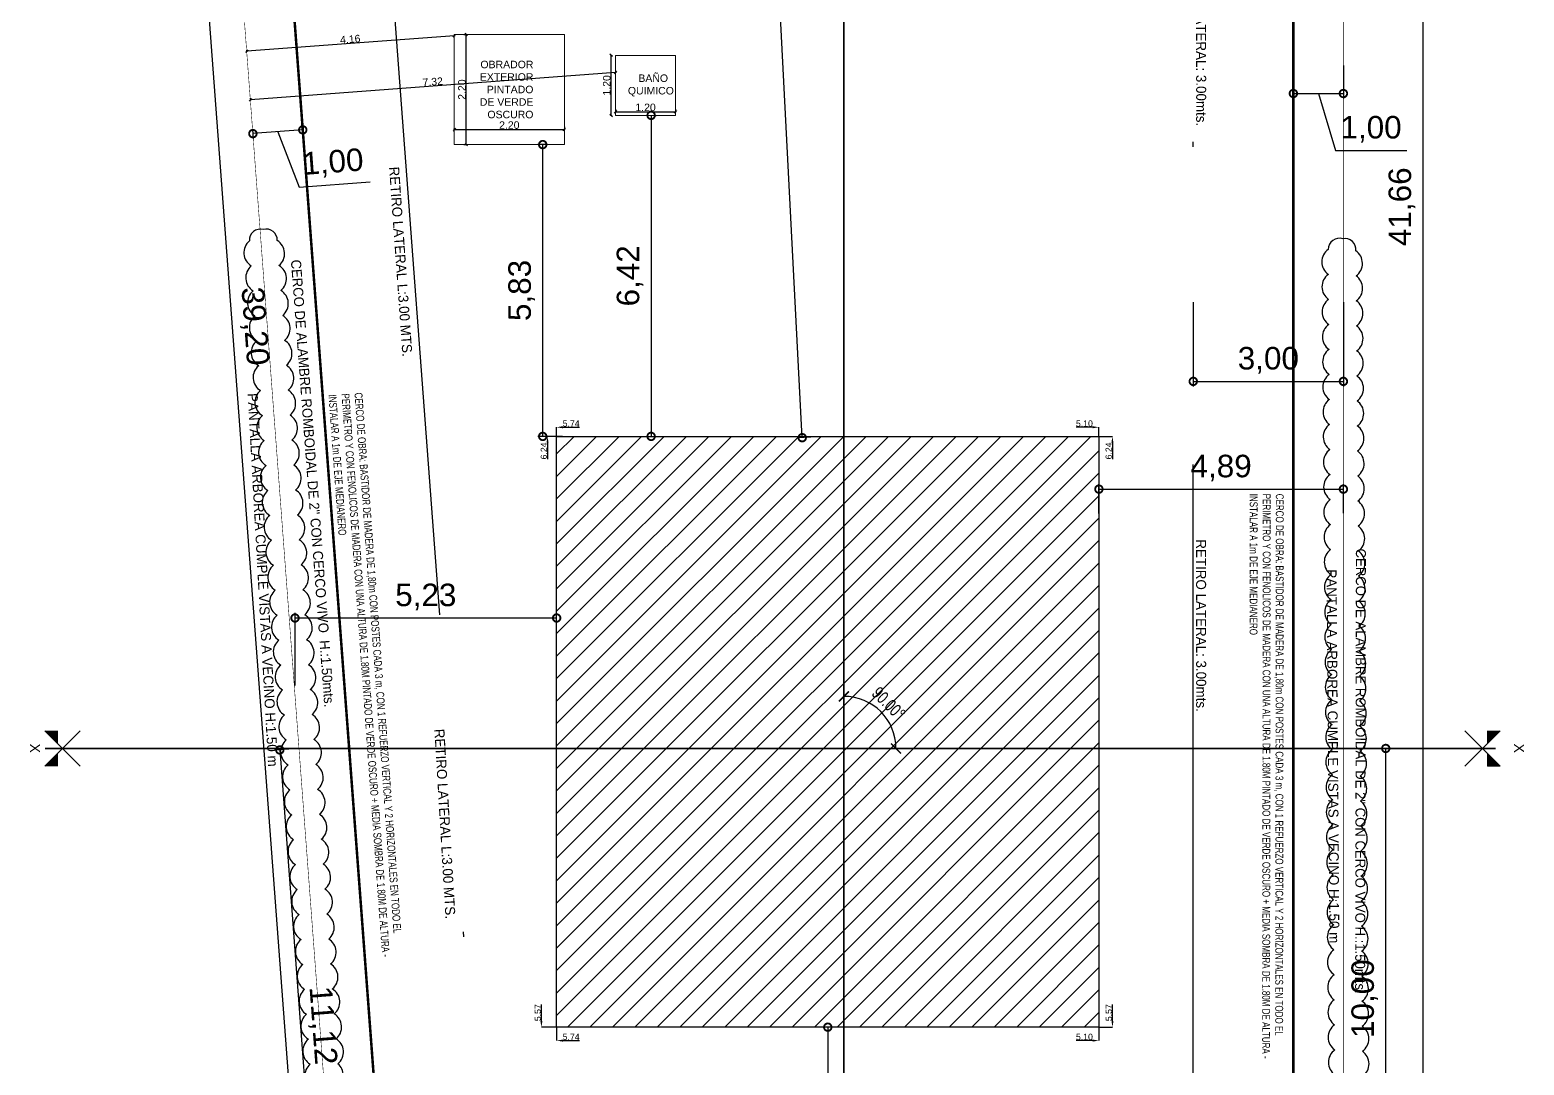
# Model space of a CAD drawing. Header units: millimetres. Extents: x 267 to 536, y -193 to 59.
# Drawn here: x 266.53 to 296.39, y 19.23 to 39.92 of the extents above; entities that cross this region are included whole.
import ezdxf
from ezdxf.enums import TextEntityAlignment as Align

# ---------------------------------------------------------------- set-up
doc = ezdxf.new("R2010")
doc.units = ezdxf.units.MM
doc.header["$LTSCALE"] = 20
doc.linetypes.add('CENTRO', pattern=[50.8, 31.75, -6.35, 6.35, -6.35])
doc.linetypes.add('DASHDOT', pattern=[25.4, 12.7, -6.35, 0, -6.35])
for name, color, linetype in [('-lote y retiros', 1, 'Continuous'), ('-muros', 3, 'Continuous'), ('005', 240, 'Continuous'), ('005COTAS PARCIALES 240', 240, 'Continuous'), ('005TEXTO220', 220, 'Continuous'), ('01', 1, 'Continuous'), ('B-REFERENCIAS', 1, 'Continuous'), ('ejes divisorios', 3, 'DASHDOT'), ('TECHOS', 1, 'Continuous')]:
    doc.layers.add(name, color=color, linetype=linetype)
for name, color, linetype, lineweight in [('02', 2, 'Continuous', 15), ('03', 3, 'Continuous', 30), ('EJES REPLANTEO', 4, 'Continuous', 9)]:
    doc.layers.add(name, color=color, linetype=linetype, lineweight=lineweight)
doc.layers.add('new', color=7, linetype='Continuous', true_color=0xf50000)
doc.styles.add('Arial', font='arial.ttf', dxfattribs={"height": 0.15})
doc.styles.add('BOOK', font='BKANT.TTF')
doc.styles.add('Soledad', font='swissl.ttf')
doc.styles.get("Standard").update_dxf_attribs({"font": 'arial.ttf'})
doc.styles.add('SWIS', font='swisscl.ttf')
doc.dimstyles.new('100', dxfattribs={"dimscale": 0, "dimtxt": 0.25, "dimasz": 0.2, "dimexe": 0.1, "dimexo": 0.25, "dimgap": 0.1, "dimtad": 1, "dimzin": 0, "dimdsep": 46, "dimtxsty": 'SWIS', "dimblk": 'ARCHTICK', "dimcen": 0.2, "dimdle": 0.25, "dimclrd": 1, "dimclre": 8, "dimclrt": 1, "dimazin": 0, "dimtfac": 1, "dimtix": 1, "dimtofl": 0, "dimtmove": 1, "dimatfit": 0, "dimfxl": 1, "dimtolj": 1, "dimtzin": 0, "dimlwd": -1, "dimlwe": -1, "dimarcsym": 0})
doc.dimstyles.new('COTAS 196', dxfattribs={"dimtxt": 0.15, "dimasz": 0.05, "dimexe": 0.01, "dimexo": 1e-05, "dimgap": 0.01, "dimtad": 1, "dimrnd": 0.0005, "dimzin": 1, "dimdsep": 46, "dimtxsty": 'Arial', "dimblk": 'OBLIQUE', "dimcen": 0, "dimclrd": 256, "dimclre": 256, "dimclrt": 256, "dimadec": 0, "dimazin": 0, "dimtfac": 1, "dimtmove": 0, "dimatfit": 3, "dimfxl": 0.05, "dimfxlon": 1, "dimlwd": -1, "dimlwe": -1, "dimarcsym": 0})
doc.dimstyles.new('COTAS PARCIALES 196', dxfattribs={"dimtxt": 0.125, "dimasz": 0.125, "dimexe": 0, "dimexo": 0, "dimgap": 0.01, "dimtad": 1, "dimjust": 2, "dimzin": 1, "dimdsep": 46, "dimtxsty": 'Soledad', "dimcen": 2.5, "dimse1": 1, "dimsd1": 1, "dimclrd": 256, "dimclre": 256, "dimclrt": 256, "dimazin": 0, "dimtfac": 1, "dimtmove": 0, "dimatfit": 2, "dimldrblk": 'OPEN90', "dimfxl": 0.3, "dimfxlon": 1, "dimlwd": -1, "dimlwe": -1, "dimarcsym": 0})
doc.dimstyles.new('H', dxfattribs={"dimtxt": 0.45, "dimasz": 0.3, "dimexe": 0.1, "dimexo": 0.2, "dimgap": 0.15, "dimtad": 1, "dimzin": 0, "dimtxsty": 'Standard', "dimblk": 'DOTSMALL', "dimcen": 0, "dimclrd": 256, "dimclre": 256, "dimaunit": 1, "dimadec": 3, "dimazin": 0, "dimtfac": 1, "dimtofl": 0, "dimtmove": 1, "dimatfit": 2, "dimldrblk": 'DOTSMALL', "dimfxl": 0.18, "dimtolj": 1, "dimtzin": 0, "dimlwd": -1, "dimlwe": -1, "dimarcsym": 2})

# ---------------------------------------------------------------- blocks, each defined once
blk = doc.blocks.new('_DotSmall')
at = {"color": 0, "linetype": 'ByBlock', "const_width": 0.5}
blk.add_lwpolyline([(-0.0625, 0, 1), (0.0625, 0, 1)], format="xyb", close=True, dxfattribs=at)
blk = doc.blocks.new('*D21')
at = {"layer": 'Defpoints', "color": 0, "transparency": 16777216}
for p in [(292.999, 25.558), (293.629, 25.558), (292.999, 15.558)]:
    blk.add_point(p, dxfattribs=at)
at = {"layer": 'new', "linetype": 'Continuous', "transparency": 16777216}
for p, q in [((293.199, 25.558), (293.729, 25.558)), ((293.629, 15.558), (293.629, 25.558)), ((293.199, 15.558), (293.729, 15.558))]:
    blk.add_line(p, q, dxfattribs=at)
at = {"layer": 'new', "transparency": 16777216, "xscale": 0.3, "yscale": 0.3, "zscale": 0.3}
for p, rotation in [((293.629, 25.558), 90), ((293.629, 15.558), 270)]:
    blk.add_blockref('_DotSmall', p, dxfattribs=dict(at, rotation=rotation))
at = {"layer": 'new', "color": 0, "transparency": 16777216, "insert": (293.209, 20.558), "char_height": 0.45, "attachment_point": 5, "rotation": 90}
blk.add_mtext('\\A1;10,00', dxfattribs=at)
blk = doc.blocks.new('*D25')
at = {"layer": 'Defpoints', "color": 0, "transparency": 16777216}
for p in [(271.905, 25.558), (272.353, 14.445), (272.736, 14.474)]:
    blk.add_point(p, dxfattribs=at)
at = {"layer": 'new', "linetype": 'Continuous', "transparency": 16777216}
for p, q in [((271.705, 25.543), (271.422, 25.522)), ((271.521, 25.529), (272.353, 14.445)), ((272.537, 14.459), (272.253, 14.438))]:
    blk.add_line(p, q, dxfattribs=at)
at = {"layer": 'new', "transparency": 16777216, "xscale": 0.3, "yscale": 0.3, "zscale": 0.3}
for p, rotation in [((271.521, 25.529), 94.29070737823591), ((272.353, 14.445), 274.2907073782359)]:
    blk.add_blockref('_DotSmall', p, dxfattribs=dict(at, rotation=rotation))
at = {"layer": 'new', "color": 0, "transparency": 16777216, "insert": (272.356, 20.019), "char_height": 0.45, "attachment_point": 5, "rotation": 274.2907}
blk.add_mtext('\\A1;11,12', dxfattribs=at)
blk = doc.blocks.new('*D26')
at = {"layer": 'Defpoints', "color": 0, "transparency": 16777216}
for p in [(292.782, 57.216), (292.782, 15.558), (294.373, 15.558)]:
    blk.add_point(p, dxfattribs=at)
at = {"layer": 'new', "linetype": 'Continuous', "transparency": 16777216}
for p, q in [((292.982, 57.216), (294.473, 57.216)), ((294.373, 57.216), (294.373, 15.558)), ((292.982, 15.558), (294.473, 15.558))]:
    blk.add_line(p, q, dxfattribs=at)
at = {"layer": 'new', "transparency": 16777216, "xscale": 0.3, "yscale": 0.3, "zscale": 0.3}
for p, rotation in [((294.373, 57.216), 90), ((294.373, 15.558), 270)]:
    blk.add_blockref('_DotSmall', p, dxfattribs=dict(at, rotation=rotation))
at = {"layer": 'new', "color": 0, "transparency": 16777216, "insert": (293.952, 36.387), "char_height": 0.45, "attachment_point": 5, "rotation": 90}
blk.add_mtext('\\A1;41,66', dxfattribs=at)
blk = doc.blocks.new('*D27')
at = {"layer": 'Defpoints', "color": 0, "transparency": 16777216}
for p in [(269.11, 53.508), (269.804, 53.56), (272.736, 14.474)]:
    blk.add_point(p, dxfattribs=at)
at = {"layer": 'new', "linetype": 'Continuous', "transparency": 16777216}
for p, q in [((269.604, 53.545), (269.011, 53.5)), ((272.043, 14.422), (269.11, 53.508)), ((272.537, 14.459), (271.943, 14.414))]:
    blk.add_line(p, q, dxfattribs=at)
at = {"layer": 'new', "transparency": 16777216, "xscale": 0.3, "yscale": 0.3, "zscale": 0.3}
for p, rotation in [((269.11, 53.508), 94.29070737869759), ((272.043, 14.422), 274.2907073786976)]:
    blk.add_blockref('_DotSmall', p, dxfattribs=dict(at, rotation=rotation))
at = {"layer": 'new', "color": 0, "transparency": 16777216, "insert": (270.996, 33.996), "char_height": 0.45, "attachment_point": 5, "rotation": 274.2907}
blk.add_mtext('\\A1;39,20', dxfattribs=at)
blk = doc.blocks.new('*D29')
at = {"layer": 'Defpoints', "color": 0, "transparency": 16777216}
for p in [(282.475, 19.987), (282.475, 14.287), (282.783, 14.287)]:
    blk.add_point(p, dxfattribs=at)
at = {"layer": 'new', "linetype": 'Continuous', "transparency": 16777216}
for p, q in [((282.475, 19.987), (282.475, 14.287)), ((282.675, 19.987), (282.575, 19.987)), ((282.583, 14.287), (282.375, 14.287))]:
    blk.add_line(p, q, dxfattribs=at)
at = {"layer": 'new', "transparency": 16777216, "xscale": 0.3, "yscale": 0.3, "zscale": 0.3}
for p, rotation in [((282.475, 19.987), 90), ((282.475, 14.287), 270)]:
    blk.add_blockref('_DotSmall', p, dxfattribs=dict(at, rotation=rotation))
at = {"layer": 'new', "color": 0, "transparency": 16777216, "insert": (282.055, 17.137), "char_height": 0.45, "attachment_point": 5, "rotation": 90}
blk.add_mtext('\\A1;5,70', dxfattribs=at)
blk = doc.blocks.new('*D30')
at = {"layer": 'Defpoints', "color": 0, "transparency": 16777216}
for p in [(271.825, 28.166), (277.055, 27.01), (271.825, 26.618)]:
    blk.add_point(p, dxfattribs=at)
at = {"layer": 'new', "linetype": 'Continuous', "transparency": 16777216}
for p, q in [((271.825, 26.818), (271.825, 28.266)), ((277.055, 28.166), (271.825, 28.166)), ((277.055, 27.21), (277.055, 28.266))]:
    blk.add_line(p, q, dxfattribs=at)
at = {"layer": 'new', "transparency": 16777216, "xscale": 0.3, "yscale": 0.3, "zscale": 0.3, "rotation": 180}
blk.add_blockref('_DotSmall', (271.825, 28.166), dxfattribs=at)
at = {"layer": 'new', "transparency": 16777216, "xscale": 0.3, "yscale": 0.3, "zscale": 0.3}
blk.add_blockref('_DotSmall', (277.055, 28.166), dxfattribs=at)
at = {"layer": 'new', "color": 0, "transparency": 16777216, "insert": (274.44, 28.586), "char_height": 0.45, "attachment_point": 5}
blk.add_mtext('\\A1;5,23', dxfattribs=at)
blk = doc.blocks.new('*D23')
at = {"layer": 'Defpoints', "color": 0, "transparency": 16777216}
for p in [(292.782, 30.742), (287.895, 30.053), (292.782, 30.06)]:
    blk.add_point(p, dxfattribs=at)
at = {"layer": 'new', "linetype": 'Continuous', "transparency": 16777216}
for p, q in [((287.895, 30.253), (287.895, 30.842)), ((292.782, 30.26), (292.782, 30.842)), ((287.895, 30.742), (292.782, 30.742))]:
    blk.add_line(p, q, dxfattribs=at)
at = {"layer": 'new', "transparency": 16777216, "xscale": 0.3, "yscale": 0.3, "zscale": 0.3, "rotation": 180}
blk.add_blockref('_DotSmall', (287.895, 30.742), dxfattribs=at)
at = {"layer": 'new', "transparency": 16777216, "xscale": 0.3, "yscale": 0.3, "zscale": 0.3}
blk.add_blockref('_DotSmall', (292.782, 30.742), dxfattribs=at)
at = {"layer": 'new', "color": 0, "transparency": 16777216, "insert": (290.338, 31.162), "char_height": 0.45, "attachment_point": 5}
blk.add_mtext('\\A1;4,89', dxfattribs=at)
blk = doc.blocks.new('_Oblique')
at = {"color": 0, "linetype": 'ByBlock', "lineweight": -2}
blk.add_line((-0.5, -0.5), (0.5, 0.5), dxfattribs=at)
blk = doc.blocks.new('*D32')
at = {"layer": '005COTAS PARCIALES 240', "transparency": 16777216}
for p, q in [((275.009, 37.882), (275.009, 37.942)), ((277.209, 37.982), (277.209, 37.922)), ((275.009, 37.932), (277.209, 37.932))]:
    blk.add_line(p, q, dxfattribs=at)
at = {"layer": 'Defpoints', "color": 0, "transparency": 16777216}
for p in [(277.209, 39.829), (275.009, 37.829), (277.209, 37.932)]:
    blk.add_point(p, dxfattribs=at)
at = {"layer": '005COTAS PARCIALES 240', "transparency": 16777216, "xscale": 0.05, "yscale": 0.05, "zscale": 0.05, "rotation": 180}
blk.add_blockref('_Oblique', (275.009, 37.932), dxfattribs=at)
at = {"layer": '005COTAS PARCIALES 240', "transparency": 16777216, "xscale": 0.05, "yscale": 0.05, "zscale": 0.05}
blk.add_blockref('_Oblique', (277.209, 37.932), dxfattribs=at)
at = {"layer": '005COTAS PARCIALES 240', "transparency": 16777216, "insert": (276.109, 38.018), "char_height": 0.15, "attachment_point": 5, "style": 'Arial'}
blk.add_mtext('2.20', dxfattribs=at)
blk = doc.blocks.new('*D33')
at = {"layer": '005COTAS PARCIALES 240', "transparency": 16777216}
for p, q in [((275.199, 39.829), (275.259, 39.829)), ((275.249, 37.629), (275.249, 39.829)), ((275.199, 37.629), (275.259, 37.629))]:
    blk.add_line(p, q, dxfattribs=at)
at = {"layer": 'Defpoints', "color": 0, "transparency": 16777216}
for p in [(275.009, 39.829), (275.249, 39.829), (275.009, 37.629)]:
    blk.add_point(p, dxfattribs=at)
at = {"layer": '005COTAS PARCIALES 240', "transparency": 16777216, "xscale": 0.05, "yscale": 0.05, "zscale": 0.05}
for p, rotation in [((275.249, 39.829), 90), ((275.249, 37.629), 270)]:
    blk.add_blockref('_Oblique', p, dxfattribs=dict(at, rotation=rotation))
at = {"layer": '005COTAS PARCIALES 240', "transparency": 16777216, "insert": (275.163, 38.729), "char_height": 0.15, "attachment_point": 5, "rotation": 90, "style": 'Arial'}
blk.add_mtext('2.20', dxfattribs=at)
blk = doc.blocks.new('*D71')
at = {"layer": 'Defpoints', "color": 0, "transparency": 16777216}
for p in [(291.782, 39.411), (292.782, 39.411), (292.782, 38.65)]:
    blk.add_point(p, dxfattribs=at)
at = {"layer": 'new', "linetype": 'Continuous', "transparency": 16777216}
for p, q in [((291.782, 39.211), (291.782, 38.55)), ((292.782, 39.211), (292.782, 38.55)), ((291.782, 38.65), (292.782, 38.65)), ((292.282, 38.65), (292.623, 37.513)), ((292.623, 37.513), (294.048, 37.513))]:
    blk.add_line(p, q, dxfattribs=at)
at = {"layer": 'new', "transparency": 16777216, "xscale": 0.3, "yscale": 0.3, "zscale": 0.3, "rotation": 180}
blk.add_blockref('_DotSmall', (291.782, 38.65), dxfattribs=at)
at = {"layer": 'new', "transparency": 16777216, "xscale": 0.3, "yscale": 0.3, "zscale": 0.3}
blk.add_blockref('_DotSmall', (292.782, 38.65), dxfattribs=at)
at = {"layer": 'new', "color": 0, "transparency": 16777216, "insert": (293.335, 37.934), "char_height": 0.45, "attachment_point": 5}
blk.add_mtext('\\A1;1,00', dxfattribs=at)
blk = doc.blocks.new('*D72')
at = {"layer": 'Defpoints', "color": 0, "transparency": 16777216}
for p in [(270.962, 38.128), (271.959, 38.203), (270.983, 37.848)]:
    blk.add_point(p, dxfattribs=at)
at = {"layer": 'new', "linetype": 'Continuous', "transparency": 16777216}
for p, q in [((271.974, 38.003), (271.987, 37.823)), ((270.977, 37.929), (270.99, 37.748)), ((271.98, 37.923), (270.983, 37.848)), ((271.481, 37.885), (271.906, 36.778)), ((271.906, 36.778), (273.327, 36.884))]:
    blk.add_line(p, q, dxfattribs=at)
at = {"layer": 'new', "transparency": 16777216, "xscale": 0.3, "yscale": 0.3, "zscale": 0.3}
for p, rotation in [((270.983, 37.848), 184.2907073782356), ((271.98, 37.923), 4.290707378235554)]:
    blk.add_blockref('_DotSmall', p, dxfattribs=dict(at, rotation=rotation))
at = {"layer": 'new', "color": 0, "transparency": 16777216, "insert": (272.585, 37.25), "char_height": 0.45, "attachment_point": 5, "rotation": 4.2907}
blk.add_mtext('\\A1;1,00', dxfattribs=at)
blk = doc.blocks.new('*D73')
at = {"layer": '005COTAS PARCIALES 240', "transparency": 16777216}
for p, q in [((275.011, 39.806), (270.859, 39.494)), ((275.009, 39.829), (275.012, 39.796)), ((270.857, 39.518), (270.86, 39.484))]:
    blk.add_line(p, q, dxfattribs=at)
at = {"layer": 'Defpoints', "color": 0, "transparency": 16777216}
for p in [(275.009, 39.829), (270.857, 39.518), (270.859, 39.494)]:
    blk.add_point(p, dxfattribs=at)
at = {"layer": '005COTAS PARCIALES 240', "transparency": 16777216, "xscale": 0.05, "yscale": 0.05, "zscale": 0.05}
for p, rotation in [((275.011, 39.806), 4.290707378235794), ((270.859, 39.494), 184.2907073782358)]:
    blk.add_blockref('_Oblique', p, dxfattribs=dict(at, rotation=rotation))
at = {"layer": '005COTAS PARCIALES 240', "transparency": 16777216, "insert": (272.929, 39.736), "char_height": 0.15, "attachment_point": 5, "rotation": 4.2907, "style": 'Arial'}
blk.add_mtext('4.16', dxfattribs=at)
blk = doc.blocks.new('*D74')
at = {"layer": 'Defpoints', "color": 0, "transparency": 16777216}
for p in [(276.777, 37.629), (277.055, 37.629), (277.055, 31.796)]:
    blk.add_point(p, dxfattribs=at)
at = {"layer": 'new', "linetype": 'Continuous', "transparency": 16777216}
for p, q in [((276.855, 37.629), (276.677, 37.629)), ((276.777, 31.796), (276.777, 37.629)), ((276.855, 31.796), (276.677, 31.796))]:
    blk.add_line(p, q, dxfattribs=at)
at = {"layer": 'new', "transparency": 16777216, "xscale": 0.3, "yscale": 0.3, "zscale": 0.3}
for p, rotation in [((276.777, 37.629), 90), ((276.777, 31.796), 270)]:
    blk.add_blockref('_DotSmall', p, dxfattribs=dict(at, rotation=rotation))
at = {"layer": 'new', "color": 0, "transparency": 16777216, "insert": (276.356, 34.713), "char_height": 0.45, "attachment_point": 5, "rotation": 90}
blk.add_mtext('\\A1;5,83', dxfattribs=at)
blk = doc.blocks.new('*D75')
at = {"layer": '005COTAS PARCIALES 240', "transparency": 16777216}
for p, q in [((278.235, 39.073), (270.933, 38.523)), ((278.233, 39.11), (278.236, 39.063)), ((270.93, 38.56), (270.934, 38.513))]:
    blk.add_line(p, q, dxfattribs=at)
at = {"layer": 'Defpoints', "color": 0, "transparency": 16777216}
for p in [(278.233, 39.11), (270.93, 38.56), (270.933, 38.523)]:
    blk.add_point(p, dxfattribs=at)
at = {"layer": '005COTAS PARCIALES 240', "transparency": 16777216, "xscale": 0.05, "yscale": 0.05, "zscale": 0.05}
for p, rotation in [((278.235, 39.073), 4.30473943683678), ((270.933, 38.523), 184.3047394368367)]:
    blk.add_blockref('_Oblique', p, dxfattribs=dict(at, rotation=rotation))
at = {"layer": '005COTAS PARCIALES 240', "transparency": 16777216, "insert": (274.578, 38.884), "char_height": 0.15, "attachment_point": 5, "rotation": 4.3047, "style": 'Arial'}
blk.add_mtext('7.32', dxfattribs=at)
blk = doc.blocks.new('*D77')
at = {"layer": 'Defpoints', "color": 0, "transparency": 16777216}
for p in [(289.781, 34.68), (292.782, 34.68), (292.782, 32.896)]:
    blk.add_point(p, dxfattribs=at)
at = {"layer": 'new', "linetype": 'Continuous', "transparency": 16777216}
for p, q in [((289.781, 34.48), (289.781, 32.796)), ((292.782, 34.48), (292.782, 32.796)), ((289.781, 32.896), (292.782, 32.896))]:
    blk.add_line(p, q, dxfattribs=at)
at = {"layer": 'new', "transparency": 16777216, "xscale": 0.3, "yscale": 0.3, "zscale": 0.3, "rotation": 180}
blk.add_blockref('_DotSmall', (289.781, 32.896), dxfattribs=at)
at = {"layer": 'new', "transparency": 16777216, "xscale": 0.3, "yscale": 0.3, "zscale": 0.3}
blk.add_blockref('_DotSmall', (292.782, 32.896), dxfattribs=at)
at = {"layer": 'new', "color": 0, "transparency": 16777216, "insert": (291.282, 33.317), "char_height": 0.45, "attachment_point": 5}
blk.add_mtext('\\A1;3,00', dxfattribs=at)
blk = doc.blocks.new('*D78')
at = {"layer": 'Defpoints', "color": 0, "transparency": 16777216}
for p in [(280.734, 55.662), (281.245, 55.688), (282.475, 31.796)]:
    blk.add_point(p, dxfattribs=at)
at = {"layer": 'new', "linetype": 'Continuous', "transparency": 16777216}
for p, q in [((281.045, 55.678), (280.634, 55.657)), ((281.964, 31.77), (280.734, 55.662)), ((282.275, 31.786), (281.864, 31.765))]:
    blk.add_line(p, q, dxfattribs=at)
at = {"layer": 'new', "transparency": 16777216, "xscale": 0.3, "yscale": 0.3, "zscale": 0.3}
for p, rotation in [((280.734, 55.662), 92.9467008026028), ((281.964, 31.77), 272.9467008026028)]:
    blk.add_blockref('_DotSmall', p, dxfattribs=dict(at, rotation=rotation))
at = {"layer": 'new', "color": 0, "transparency": 16777216, "insert": (281.769, 43.738), "char_height": 0.45, "attachment_point": 5, "rotation": 272.9467}
blk.add_mtext('\\A1;23,92', dxfattribs=at)
blk = doc.blocks.new('*D80')
at = {"layer": '005COTAS PARCIALES 240', "transparency": 16777216}
for p, q in [((278.233, 38.335), (278.233, 38.275)), ((278.233, 38.285), (279.433, 38.285)), ((279.433, 38.335), (279.433, 38.275))]:
    blk.add_line(p, q, dxfattribs=at)
at = {"layer": 'Defpoints', "color": 0, "transparency": 16777216}
for p in [(278.233, 39.413), (279.433, 39.413), (279.433, 38.285)]:
    blk.add_point(p, dxfattribs=at)
at = {"layer": '005COTAS PARCIALES 240', "transparency": 16777216, "xscale": 0.05, "yscale": 0.05, "zscale": 0.05, "rotation": 180}
blk.add_blockref('_Oblique', (278.233, 38.285), dxfattribs=at)
at = {"layer": '005COTAS PARCIALES 240', "transparency": 16777216, "xscale": 0.05, "yscale": 0.05, "zscale": 0.05}
blk.add_blockref('_Oblique', (279.433, 38.285), dxfattribs=at)
at = {"layer": '005COTAS PARCIALES 240', "transparency": 16777216, "insert": (278.833, 38.372), "char_height": 0.15, "attachment_point": 5, "style": 'Arial'}
blk.add_mtext('1.20', dxfattribs=at)
blk = doc.blocks.new('*D79')
at = {"layer": '005COTAS PARCIALES 240', "transparency": 16777216}
for p, q in [((278.144, 39.413), (278.154, 39.413)), ((278.144, 38.213), (278.144, 39.413)), ((278.144, 38.213), (278.154, 38.213))]:
    blk.add_line(p, q, dxfattribs=at)
at = {"layer": 'Defpoints', "color": 0, "transparency": 16777216}
for p in [(278.144, 39.413), (278.144, 39.413), (278.144, 38.213)]:
    blk.add_point(p, dxfattribs=at)
at = {"layer": '005COTAS PARCIALES 240', "transparency": 16777216, "xscale": 0.05, "yscale": 0.05, "zscale": 0.05}
for p, rotation in [((278.144, 39.413), 90), ((278.144, 38.213), 270)]:
    blk.add_blockref('_Oblique', p, dxfattribs=dict(at, rotation=rotation))
at = {"layer": '005COTAS PARCIALES 240', "transparency": 16777216, "insert": (278.057, 38.813), "char_height": 0.15, "attachment_point": 5, "rotation": 90, "style": 'Arial'}
blk.add_mtext('1.20', dxfattribs=at)
blk = doc.blocks.new('*D81')
at = {"layer": 'Defpoints', "color": 0, "transparency": 16777216}
for p in [(278.833, 38.213), (278.833, 31.796), (278.944, 31.796)]:
    blk.add_point(p, dxfattribs=at)
at = {"layer": 'new', "linetype": 'Continuous', "transparency": 16777216}
for p, q in [((278.944, 38.213), (278.944, 31.796)), ((279.033, 38.213), (279.044, 38.213)), ((279.033, 31.796), (279.044, 31.796))]:
    blk.add_line(p, q, dxfattribs=at)
at = {"layer": 'new', "transparency": 16777216, "xscale": 0.3, "yscale": 0.3, "zscale": 0.3}
for p, rotation in [((278.944, 38.213), 90), ((278.944, 31.796), 270)]:
    blk.add_blockref('_DotSmall', p, dxfattribs=dict(at, rotation=rotation))
at = {"layer": 'new', "color": 0, "transparency": 16777216, "insert": (278.523, 35.005), "char_height": 0.45, "attachment_point": 5, "rotation": 90}
blk.add_mtext('\\A1;6,42', dxfattribs=at)
blk = doc.blocks.new('_ArchTick')
at = {"color": 0, "linetype": 'ByBlock', "const_width": 0.15}
blk.add_lwpolyline([(-0.5, -0.5), (0.5, 0.5)], dxfattribs=at)
blk = doc.blocks.new('*D82')
at = {"layer": '-muros', "color": 1, "transparency": 16777216}
blk.add_arc((282.797, 25.558), 1.041, 360, 90, dxfattribs=at)
at = {"layer": 'Defpoints', "color": 0, "transparency": 16777216}
for p in [(282.797, 49.217), (283.698, 26.078), (273.34, 25.558), (294.186, 25.558), (282.797, 11.75)]:
    blk.add_point(p, dxfattribs=at)
at = {"layer": '-muros', "color": 1, "transparency": 16777216, "xscale": 0.2, "yscale": 0.2, "zscale": 0.2}
for p, rotation in [((282.797, 26.599), 179.9999999999996), ((283.838, 25.558), 269.9999999999999)]:
    blk.add_blockref('_ArchTick', p, dxfattribs=dict(at, rotation=rotation))
at = {"layer": '-muros', "color": 1, "transparency": 16777216, "insert": (283.694, 26.455), "char_height": 0.25, "attachment_point": 5, "rotation": 315, "style": 'SWIS'}
blk.add_mtext('\\A1;90.00°', dxfattribs=at)
blk = doc.blocks.new('*D84')
at = {"layer": '005', "transparency": 16777216}
for p, q in [((287.77, 31.979), (287.439, 31.979)), ((287.895, 31.796), (287.895, 31.979))]:
    blk.add_line(p, q, dxfattribs=at)
blk.add_solid([(287.77, 32), (287.77, 31.958), (287.895, 31.979)], dxfattribs=at)
at = {"layer": 'Defpoints', "color": 0, "transparency": 16777216}
for p in [(287.895, 31.979), (287.895, 31.796), (282.797, 25.558)]:
    blk.add_point(p, dxfattribs=at)
at = {"layer": '005', "transparency": 16777216, "insert": (287.605, 32.053), "char_height": 0.125, "attachment_point": 5, "style": 'Soledad'}
blk.add_mtext('5.10', dxfattribs=at)
blk = doc.blocks.new('_Open90')
at = {"color": 0, "linetype": 'ByBlock', "lineweight": -2}
for p, q in [((0, 0), (-1, 0)), ((-0.5, 0.5), (0, 0)), ((0, 0), (-0.5, -0.5))]:
    blk.add_line(p, q, dxfattribs=at)
blk = doc.blocks.new('*D85')
at = {"layer": '005', "transparency": 16777216}
for p, q in [((287.895, 31.796), (288.165, 31.796)), ((288.165, 31.671), (288.165, 31.341))]:
    blk.add_line(p, q, dxfattribs=at)
blk.add_solid([(288.144, 31.671), (288.186, 31.671), (288.165, 31.796)], dxfattribs=at)
at = {"layer": 'Defpoints', "color": 0, "transparency": 16777216}
for p in [(287.895, 31.796), (288.165, 31.796), (282.797, 25.558)]:
    blk.add_point(p, dxfattribs=at)
at = {"layer": '005', "transparency": 16777216, "insert": (288.091, 31.506), "char_height": 0.125, "attachment_point": 5, "rotation": 90, "style": 'Soledad'}
blk.add_mtext('6.24', dxfattribs=at)
blk = doc.blocks.new('*D86')
at = {"layer": '005', "transparency": 16777216}
for p, q in [((277.055, 31.796), (277.055, 31.979)), ((277.18, 31.979), (277.511, 31.979))]:
    blk.add_line(p, q, dxfattribs=at)
blk.add_solid([(277.18, 32), (277.18, 31.958), (277.055, 31.979)], dxfattribs=at)
at = {"layer": 'Defpoints', "color": 0, "transparency": 16777216}
for p in [(277.055, 31.979), (277.055, 31.796), (282.797, 25.558)]:
    blk.add_point(p, dxfattribs=at)
at = {"layer": '005', "transparency": 16777216, "insert": (277.345, 32.053), "char_height": 0.125, "attachment_point": 5, "style": 'Soledad'}
blk.add_mtext('5.74', dxfattribs=at)
blk = doc.blocks.new('*D87')
at = {"layer": '005', "transparency": 16777216}
for p, q in [((277.173, 31.796), (276.873, 31.796)), ((276.873, 31.671), (276.873, 31.341))]:
    blk.add_line(p, q, dxfattribs=at)
blk.add_solid([(276.853, 31.671), (276.894, 31.671), (276.873, 31.796)], dxfattribs=at)
at = {"layer": 'Defpoints', "color": 0, "transparency": 16777216}
for p in [(276.873, 31.796), (277.177, 31.796), (282.797, 25.558)]:
    blk.add_point(p, dxfattribs=at)
at = {"layer": '005', "transparency": 16777216, "insert": (276.799, 31.506), "char_height": 0.125, "attachment_point": 5, "rotation": 90, "style": 'Soledad'}
blk.add_mtext('6.24', dxfattribs=at)
blk = doc.blocks.new('*D88')
at = {"layer": '005', "transparency": 16777216}
for p, q in [((277.055, 19.987), (277.055, 19.719)), ((277.18, 19.719), (277.511, 19.719))]:
    blk.add_line(p, q, dxfattribs=at)
blk.add_solid([(277.18, 19.739), (277.18, 19.698), (277.055, 19.719)], dxfattribs=at)
at = {"layer": 'Defpoints', "color": 0, "transparency": 16777216}
for p in [(282.797, 25.558), (277.055, 19.987), (277.055, 19.719)]:
    blk.add_point(p, dxfattribs=at)
at = {"layer": '005', "transparency": 16777216, "insert": (277.345, 19.793), "char_height": 0.125, "attachment_point": 5, "style": 'Soledad'}
blk.add_mtext('5.74', dxfattribs=at)
blk = doc.blocks.new('*D89')
at = {"layer": '005', "transparency": 16777216}
for p, q in [((276.751, 20.112), (276.751, 20.443)), ((277.051, 19.987), (276.751, 19.987))]:
    blk.add_line(p, q, dxfattribs=at)
blk.add_solid([(276.73, 20.112), (276.772, 20.112), (276.751, 19.987)], dxfattribs=at)
at = {"layer": 'Defpoints', "color": 0, "transparency": 16777216}
for p in [(282.797, 25.558), (276.751, 19.987), (277.055, 19.987)]:
    blk.add_point(p, dxfattribs=at)
at = {"layer": '005', "transparency": 16777216, "insert": (276.677, 20.277), "char_height": 0.125, "attachment_point": 5, "rotation": 90, "style": 'Soledad'}
blk.add_mtext('5.57', dxfattribs=at)
blk = doc.blocks.new('*D90')
at = {"layer": '005', "transparency": 16777216}
for p, q in [((288.166, 20.112), (288.166, 20.443)), ((287.895, 19.987), (288.166, 19.987))]:
    blk.add_line(p, q, dxfattribs=at)
blk.add_solid([(288.146, 20.112), (288.187, 20.112), (288.166, 19.987)], dxfattribs=at)
at = {"layer": 'Defpoints', "color": 0, "transparency": 16777216}
for p in [(282.797, 25.558), (287.895, 19.987), (288.166, 19.987)]:
    blk.add_point(p, dxfattribs=at)
at = {"layer": '005', "transparency": 16777216, "insert": (288.092, 20.277), "char_height": 0.125, "attachment_point": 5, "rotation": 90, "style": 'Soledad'}
blk.add_mtext('5.57', dxfattribs=at)
blk = doc.blocks.new('*D91')
at = {"layer": '005', "transparency": 16777216}
for p, q in [((287.77, 19.719), (287.439, 19.719)), ((287.895, 19.987), (287.895, 19.719))]:
    blk.add_line(p, q, dxfattribs=at)
blk.add_solid([(287.77, 19.739), (287.77, 19.698), (287.895, 19.719)], dxfattribs=at)
at = {"layer": 'Defpoints', "color": 0, "transparency": 16777216}
for p in [(282.797, 25.558), (287.895, 19.987), (287.895, 19.719)]:
    blk.add_point(p, dxfattribs=at)
at = {"layer": '005', "transparency": 16777216, "insert": (287.605, 19.793), "char_height": 0.125, "attachment_point": 5, "style": 'Soledad'}
blk.add_mtext('5.10', dxfattribs=at)

msp = doc.modelspace()

# ---------------------------------------------------------------- hatches: boundary and pattern name
at = {"layer": '005COTAS PARCIALES 240'}
h = msp.add_hatch(dxfattribs=at)
h.set_pattern_fill('LINE', color=256, scale=0.1, angle=45)
h.paths.add_polyline_path([(277.055, 31.796), (287.895, 31.796), (287.895, 19.987), (277.055, 19.987)])
at = {"layer": 'EJES REPLANTEO'}
h = msp.add_hatch(color=256, dxfattribs=at)
h.dxf.hatch_style = 1
h.paths.add_polyline_path([(266.826, 25.911), (267.076, 25.911), (267.076, 25.661)])
h = msp.add_hatch(color=256, dxfattribs=at)
h.dxf.hatch_style = 1
h.paths.add_polyline_path([(295.916, 25.911), (295.666, 25.911), (295.666, 25.661)])
h = msp.add_hatch(color=256, dxfattribs=at)
h.dxf.hatch_style = 1
h.paths.add_polyline_path([(266.826, 25.204), (267.076, 25.454), (267.076, 25.204)])
h = msp.add_hatch(color=256, dxfattribs=at)
h.dxf.hatch_style = 1
h.paths.add_polyline_path([(295.916, 25.204), (295.666, 25.454), (295.666, 25.204)])

# ---------------------------------------------------------------- linework, layer by layer
at = {"layer": '-lote y retiros', "linetype": 'CENTRO', "ltscale": 0.01, "const_width": 0.01}
msp.add_lwpolyline([(272.811, 13.477, -0.027047), (292.782, 14.558), (292.782, 57.216, 0.026161), (269.804, 53.56)], format="xyb", close=True, dxfattribs=at)
at = {"layer": '01'}
msp.add_lwpolyline([(277.055, 31.796), (287.895, 31.796), (287.895, 19.987), (277.055, 19.987)], close=True, dxfattribs=at)
at = {"layer": '02'}
for points in [[(275.009, 37.629), (275.009, 39.829), (277.209, 39.829), (277.209, 37.629)], [(278.233, 39.413), (279.433, 39.413), (279.433, 38.213), (278.233, 38.213)]]:
    msp.add_lwpolyline(points, close=True, dxfattribs=at)
at = {"layer": '03', "const_width": 0.05}
msp.add_lwpolyline([(291.782, 18.554), (291.782, 56.102, 0.023919), (270.867, 52.762), (273.507, 17.564)], format="xyb", dxfattribs=at)
msp.add_lwpolyline([(291.782, 14.555), (291.782, 56.102, 0.023919), (270.867, 52.762), (273.806, 13.582, -0.024342)], format="xyb", close=True, dxfattribs=at)
at = {"layer": 'ejes divisorios', "ltscale": 0.05}
msp.add_lwpolyline([(275.498, 17.765, -0.018928), (289.782, 18.534), (289.781, 43.567, 0.019407), (273.762, 40.892)], format="xyb", close=True, dxfattribs=at)
at = {"layer": 'EJES REPLANTEO'}
for p, q in [((267.533, 25.911), (266.826, 25.204)), ((266.826, 25.911), (267.533, 25.204)), ((267.076, 25.911), (267.076, 25.661)), ((295.209, 25.911), (295.916, 25.204)), ((295.916, 25.911), (295.209, 25.204)), ((295.666, 25.911), (295.666, 25.661)), ((267.076, 25.204), (267.076, 25.454))]:
    msp.add_line(p, q, dxfattribs=at)
at = {"layer": 'EJES REPLANTEO', "linetype": 'CENTRO', "ltscale": 0.1, "const_width": 0.03}
for points in [[(282.797, 58.681), (282.797, 12.076)], [(266.826, 25.558), (295.823, 25.558)]]:
    msp.add_lwpolyline(points, dxfattribs=at)
at = {"layer": 'EJES REPLANTEO'}
msp.add_lwpolyline([(295.916, 25.204), (295.666, 25.204), (295.666, 25.454)], dxfattribs=at)
at = {"layer": 'TECHOS', "color": 252}
for points in [[(272.662, 18.805, 0.520567), (272.682, 19.255, 0.520567), (272.645, 19.754, 0.520567), (272.608, 20.252, 0.520567), (272.571, 20.751, 0.520567), (272.535, 21.25, 0.520567), (272.498, 21.748, 0.520567), (272.461, 22.247, 0.520567), (272.424, 22.746, 0.520567), (272.388, 23.244, 0.520567), (272.351, 23.743, 0.520567), (272.314, 24.242, 0.520567), (272.277, 24.74, 0.520567), (272.241, 25.239, 0.520567), (272.204, 25.737, 0.520567), (272.167, 26.236, 0.520567), (272.13, 26.735, 0.520567), (272.094, 27.233, 0.520567), (272.057, 27.732, 0.520567), (272.02, 28.231, 0.520567), (271.983, 28.729, 0.520567), (271.947, 29.228, 0.520567), (271.91, 29.727, 0.520567), (271.873, 30.225, 0.520567), (271.836, 30.724, 0.520567), (271.799, 31.223, 0.520567), (271.763, 31.721, 0.520567), (271.726, 32.22, 0.520567), (271.689, 32.719, 0.520567), (271.652, 33.217, 0.520567), (271.616, 33.716, 0.520567), (271.579, 34.214, 0.520567), (271.542, 34.713, 0.520567), (271.505, 35.212, 0.520567), (271.469, 35.71, 0.520567), (271.192, 35.931, 0.520567), (270.915, 35.703, 0.520567), (270.952, 35.204, 0.520567), (270.989, 34.705, 0.520567), (271.025, 34.207, 0.520567), (271.062, 33.708, 0.520567), (271.099, 33.209, 0.520567), (271.136, 32.711, 0.520567), (271.173, 32.212, 0.520567), (271.209, 31.714, 0.520567), (271.246, 31.215, 0.520567), (271.283, 30.716, 0.520567), (271.32, 30.218, 0.520567), (271.356, 29.719, 0.520567), (271.393, 29.22, 0.520567), (271.43, 28.722, 0.520567), (271.467, 28.223, 0.520567), (271.503, 27.724, 0.520567), (271.54, 27.226, 0.520567), (271.577, 26.727, 0.520567), (271.614, 26.228, 0.520567), (271.65, 25.73, 0.520567), (271.687, 25.231, 0.520567), (271.724, 24.732, 0.520567), (271.761, 24.234, 0.520567), (271.797, 23.735, 0.520567), (271.834, 23.237, 0.520567), (271.871, 22.738, 0.520567), (271.908, 22.239, 0.520567), (271.945, 21.741, 0.520567), (271.981, 21.242, 0.520567), (272.018, 20.743, 0.520567), (272.055, 20.245, 0.520567), (272.092, 19.746, 0.520567), (272.128, 19.247, 0.520567), (272.164, 18.768, 0.520567)], [(293.167, 19.006, 0.520567), (293.162, 19.506, 0.520567), (293.158, 20.006, 0.520567), (293.154, 20.506, 0.520567), (293.15, 21.006, 0.520567), (293.146, 21.506, 0.520567), (293.142, 22.006, 0.520567), (293.138, 22.506, 0.520567), (293.134, 23.006, 0.520567), (293.13, 23.506, 0.520567), (293.125, 24.006, 0.520567), (293.121, 24.506, 0.520567), (293.117, 25.006, 0.520567), (293.113, 25.506, 0.520567), (293.109, 26.006, 0.520567), (293.105, 26.506, 0.520567), (293.101, 27.006, 0.520567), (293.097, 27.506, 0.520567), (293.093, 28.006, 0.520567), (293.088, 28.506, 0.520567), (293.084, 29.006, 0.520567), (293.08, 29.506, 0.520567), (293.076, 30.006, 0.520567), (293.072, 30.506, 0.520567), (293.068, 31.006, 0.520567), (293.064, 31.506, 0.520567), (293.06, 32.006, 0.520567), (293.056, 32.506, 0.520567), (293.051, 33.006, 0.520567), (293.047, 33.506, 0.520567), (293.043, 34.006, 0.520567), (293.039, 34.506, 0.520567), (293.035, 35.005, 0.520567), (293.031, 35.505, 0.520567), (292.769, 35.744, 0.520567), (292.478, 35.534, 0.520567), (292.482, 35.034, 0.520567), (292.486, 34.534, 0.520567), (292.49, 34.034, 0.520567), (292.495, 33.534, 0.520567), (292.499, 33.034, 0.520567), (292.503, 32.534, 0.520567), (292.507, 32.034, 0.520567), (292.511, 31.534, 0.520567), (292.515, 31.034, 0.520567), (292.519, 30.534, 0.520567), (292.523, 30.034, 0.520567), (292.527, 29.534, 0.520567), (292.532, 29.034, 0.520567), (292.536, 28.534, 0.520567), (292.54, 28.034, 0.520567), (292.544, 27.534, 0.520567), (292.548, 27.034, 0.520567), (292.552, 26.534, 0.520567), (292.556, 26.034, 0.520567), (292.56, 25.534, 0.520567), (292.564, 25.034, 0.520567), (292.569, 24.534, 0.520567), (292.573, 24.034, 0.520567), (292.577, 23.534, 0.520567), (292.581, 23.034, 0.520567), (292.585, 22.534, 0.520567), (292.589, 22.034, 0.520567), (292.593, 21.534, 0.520567), (292.597, 21.034, 0.520567), (292.601, 20.534, 0.520567), (292.606, 20.034, 0.520567), (292.61, 19.534, 0.520567), (292.614, 19.034, 0.520567)]]:
    msp.add_lwpolyline(points, format="xyb", dxfattribs=at)

# ---------------------------------------------------------------- texts
at = {"layer": '005TEXTO220', "ltscale": 0.1, "style": 'BOOK'}
for p in [(289.837, 41.445), (289.837, 29.739)]:
    msp.add_text('RETIRO LATERAL: 3.00mts.', height=0.2, rotation=270.0472, dxfattribs=at).set_placement(p)
at = {"layer": '005TEXTO220', "style": 'BOOK'}
for rotation, p in [(274.0549, (273.705, 37.18)), (273.3799, (274.61, 25.944))]:
    msp.add_text('RETIRO LATERAL L:3.00 MTS.', height=0.2, rotation=rotation, dxfattribs=at).set_placement(p)
at = {"layer": '005TEXTO220', "extrusion": (0.013078, -0.194806, 0.980755), "style": 'BOOK'}
msp.add_text('CERCO DE ALAMBRE ROMBOIDAL DE 2" CON CERCO VIVO  H.:1.50mts.', height=0.2, rotation=270.4393, dxfattribs=at).set_placement((273.498, 16.713, -3.327))
at = {"layer": '005TEXTO220', "style": 'BOOK'}
for rotation, p in [(273.1449, (271.083, 28.923, 2.91)), (270.4393, (292.474, 25.401))]:
    msp.add_text('PANTALLA ARBOREA CUMPLE VISTAS A VECINO H:1.50 m', height=0.2, rotation=rotation, dxfattribs=at).set_placement(p, align=Align.CENTER)
at = {"layer": '005TEXTO220', "extrusion": (-0.001868, -0.195235, 0.980755), "style": 'BOOK'}
msp.add_text('CERCO DE ALAMBRE ROMBOIDAL DE 2" CON CERCO VIVO H.:1.50mts.', height=0.2, rotation=270.4393, dxfattribs=at).set_placement((292.736, 31.734, -6.317))
at = {"layer": '005TEXTO220', "char_height": 0.15, "width": 1.10633, "attachment_point": 9, "style": 'Arial'}
for s, insert in [('OBRADOR^JEXTERIOR PINTADO DE VERDE OSCURO', (276.591, 38.153)), ('BAÑO   QUIMICO', (279.399, 38.59))]:
    msp.add_mtext(s, dxfattribs=dict(at, insert=insert))
at = {"layer": 'B-REFERENCIAS', "char_height": 0.156435, "width": 11.46381, "attachment_point": 1, "style": 'SWIS'}
for insert, rotation in [((273.17, 32.677), 274.1379), ((291.589, 30.65), 269.9321)]:
    msp.add_mtext('\\A1;CERCO DE OBRA: BASTIDOR DE MADERA DE 1,80m CON POSTES CADA 3 m, CON 1 REFUERZO VERTICAL Y 2 HORIZONTALES EN TODO EL PERIMETRO Y CON FENOLICOS DE MADERA CON UNA ALTURA DE 1.80M PINTADO DE VERDE OSCURO + MEDIA SOMBRA DE 1.80M DE ALTURA - INSTALAR A 1m DE EJE MEDIANERO', dxfattribs=dict(at, insert=insert, rotation=rotation))
at = {"layer": 'EJES REPLANTEO', "char_height": 0.2, "attachment_point": 1, "rotation": 270}
for insert in [(266.725, 25.656), (296.395, 25.656)]:
    msp.add_mtext_dynamic_manual_height_columns('X', width=0.48346, gutter_width=1, heights=[0], dxfattribs=dict(at, insert=insert))

# ---------------------------------------------------------------- dimensions: what is measured, and where the dimension line sits
at = {"layer": '-muros'}
dim = msp.add_angular_dim_2l(base=(283.698, 26.078), line1=((273.34, 25.558), (294.186, 25.558)), line2=((282.797, 49.217), (282.797, 11.75)), dimstyle='100', override={"dimscale": 1}, dxfattribs=at)
dim.commit()
dim.dimension.update_dxf_attribs({"geometry": '*D82', "text_midpoint": (283.694, 26.455)})
at = {"layer": '005'}
for base, p2, picture, middle in [((277.055, 31.979), (277.055, 31.796), '*D86', (277.345, 32.053)), ((287.895, 31.979), (287.895, 31.796), '*D84', (287.605, 32.053)), ((277.055, 19.719), (277.055, 19.987), '*D88', (277.345, 19.793)), ((287.895, 19.719), (287.895, 19.987), '*D91', (287.605, 19.793))]:
    dim = msp.add_linear_dim(base=base, p1=(282.797, 25.558), p2=p2, dimstyle='COTAS PARCIALES 196', dxfattribs=at)
    dim.commit()
    dim.dimension.update_dxf_attribs({"geometry": picture, "text_midpoint": middle})
for base, p2, picture, middle in [((276.873, 31.796), (277.177, 31.796), '*D87', (276.799, 31.506)), ((288.165, 31.796), (287.895, 31.796), '*D85', (288.091, 31.506)), ((276.751, 19.987), (277.055, 19.987), '*D89', (276.677, 20.277)), ((288.166, 19.987), (287.895, 19.987), '*D90', (288.092, 20.277))]:
    dim = msp.add_linear_dim(base=base, p1=(282.797, 25.558), p2=p2, angle=90, dimstyle='COTAS PARCIALES 196', dxfattribs=at)
    dim.commit()
    dim.dimension.update_dxf_attribs({"geometry": picture, "text_midpoint": middle})
at = {"layer": '005COTAS PARCIALES 240'}
for p1, p2, distance, picture, middle in [((275.009, 39.829), (270.857, 39.518), 0.024, '*D73', (272.929, 39.736)), ((278.233, 39.11), (270.93, 38.56), 0.037, '*D75', (274.578, 38.884))]:
    dim = msp.add_aligned_dim(p1=p1, p2=p2, distance=distance, dimstyle='COTAS 196', dxfattribs=at)
    dim.commit()
    dim.dimension.update_dxf_attribs({"geometry": picture, "text_midpoint": middle})
for base, p1, p2, picture, middle in [((277.209, 37.932), (275.009, 37.829), (277.209, 39.829), '*D32', (276.109, 38.018)), ((279.433, 38.285), (278.233, 39.413), (279.433, 39.413), '*D80', (278.833, 38.372))]:
    dim = msp.add_linear_dim(base=base, p1=p1, p2=p2, dimstyle='COTAS 196', dxfattribs=at)
    dim.commit()
    dim.dimension.update_dxf_attribs({"geometry": picture, "text_midpoint": middle})
for base, p1, p2, picture, middle in [((275.249, 39.829), (275.009, 37.629), (275.009, 39.829), '*D33', (275.163, 38.729)), ((278.144, 39.413), (278.144, 38.213), (278.144, 39.413), '*D79', (278.057, 38.813))]:
    dim = msp.add_linear_dim(base=base, p1=p1, p2=p2, angle=90, dimstyle='COTAS 196', dxfattribs=at)
    dim.commit()
    dim.dimension.update_dxf_attribs({"geometry": picture, "text_midpoint": middle})
at = {"layer": 'new', "color": 1, "true_color": 0xfa0000}
for p1, p2, distance, picture, middle in [((292.782, 57.216), (292.782, 15.558), 1.591, '*D26', (293.952, 36.387)), ((282.475, 31.796), (281.245, 55.688), 0.512, '*D78', (281.769, 43.738)), ((272.736, 14.474), (269.804, 53.56), 0.695, '*D27', (270.996, 33.996)), ((278.833, 38.213), (278.833, 31.796), 0.111, '*D81', (278.523, 35.005)), ((271.959, 38.203), (270.962, 38.128), 0.281, '*D72', (272.024, 37.208)), ((277.055, 31.796), (277.055, 37.629), 0.278, '*D74', (276.356, 34.713)), ((289.781, 34.68), (292.782, 34.68), -1.784, '*D77', (291.282, 33.317)), ((292.999, 15.558), (292.999, 25.558), -0.63, '*D21', (293.209, 20.558))]:
    dim = msp.add_aligned_dim(p1=p1, p2=p2, distance=distance, dimstyle='H', dxfattribs=at)
    dim.commit()
    dim.dimension.update_dxf_attribs({"geometry": picture, "text_midpoint": middle})
for base, p1, p2, picture, middle in [((292.782, 38.65), (291.782, 39.411), (292.782, 39.411), '*D71', (292.773, 37.934)), ((292.782, 30.742), (287.895, 30.053), (292.782, 30.06), '*D23', (290.338, 31.162)), ((271.825, 28.166), (277.055, 27.01), (271.825, 26.618), '*D30', (274.44, 28.586))]:
    dim = msp.add_linear_dim(base=base, p1=p1, p2=p2, dimstyle='H', dxfattribs=at)
    dim.commit()
    dim.dimension.update_dxf_attribs({"geometry": picture, "text_midpoint": middle})
dim = msp.add_linear_dim(base=(272.353, 14.445), p1=(271.905, 25.558), p2=(272.736, 14.474), angle=274.2907, dimstyle='H', dxfattribs=at)
dim.commit()
dim.dimension.update_dxf_attribs({"geometry": '*D25', "text_midpoint": (271.937, 19.987), "dimtype": 161})
dim = msp.add_linear_dim(base=(282.475, 14.287), p1=(282.475, 19.987), p2=(282.783, 14.287), angle=90, dimstyle='H', dxfattribs=at)
dim.commit()
dim.dimension.update_dxf_attribs({"geometry": '*D29', "text_midpoint": (282.055, 17.137)})

doc.saveas('drawing.dxf')
